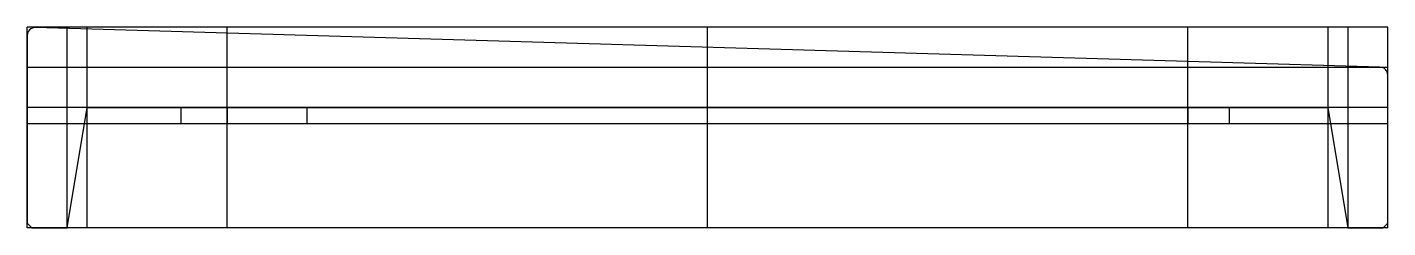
# Model space of a CAD drawing. Extents: x -170 to 170, y -26 to 24.
import ezdxf

# ---------------------------------------------------------------- set-up
doc = ezdxf.new("R2010")
doc.units = 0
doc.layers.get('0').update_dxf_attribs({"linetype": 'CONTINUOUS'})

msp = doc.modelspace()

# ---------------------------------------------------------------- linework, layer by layer
at = {"linetype": 'CONTINUOUS'}
for p, q in [((170, 24), (-170, 24)), ((-170, -26), (-170, 24)), ((168.05, 14.05), (-167.93, 23.93)), ((-160, -26), (-160, 24)), ((-155, -26), (-155, 24)), ((-120, -26), (-120, 24)), ((0, -26), (0, 24)), ((120, -26), (120, 24)), ((155, 24), (155, -26)), ((160, 24), (160, -26)), ((170, -26), (170, 24)), ((-170, 21.93), (-170, -24.85)), ((170, 14), (-170, 14)), ((170, -24.85), (170, 12.05)), ((170, 4), (-170, 4)), ((-160, -26), (-155, 4)), ((-155, 4), (155, 4)), ((-120, 4), (-131.62, 4)), ((-131.62, 4), (-131.62, 0)), ((-120, 0), (-120, 4)), ((-120, 4), (-100, 4)), ((-120, 0), (-120, 4)), ((-100, 4), (-120, 4)), ((-120, 4), (-120, 0)), ((-100, 0), (-100, 4)), ((-100, 0), (-100, 4)), ((130.41, 4), (120, 4)), ((120, 4), (120, 0)), ((130.41, 0), (130.41, 4)), ((155, 4), (160, -26)), ((-170, 0), (170, 0)), ((-131.62, 0), (-120, 0)), ((-120, 0), (-100, 0)), ((-120, 0), (-100, 0)), ((120, 0), (130.41, 0)), ((-170, -24.85), (-168.85, -26)), ((170, -26), (-170, -26)), ((-168.85, -26), (-160, -26)), ((160, -26), (168.85, -26)), ((168.85, -26), (170, -24.85))]:
    msp.add_line(p, q, dxfattribs=at)
for centre, start, end in [((-168, 21.93), 87.9942, 180.0351), ((168, 12.05), 359.9821, 88.5675)]:
    msp.add_arc(centre, 2, start, end, dxfattribs=at)

doc.saveas('drawing.dxf')
